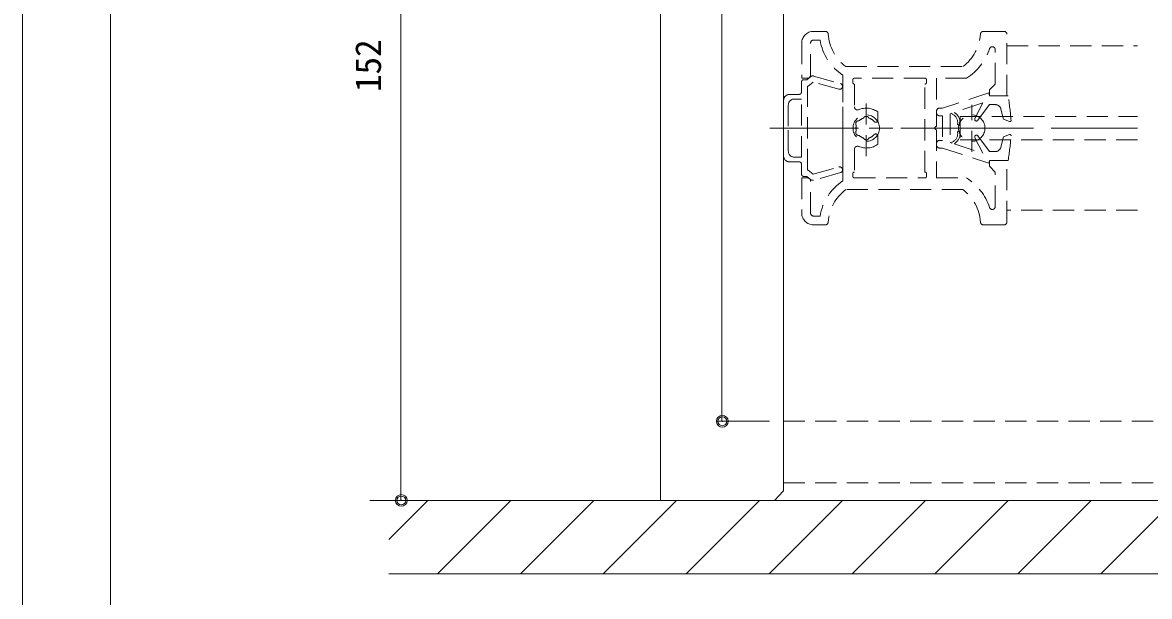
# Model space of a CAD drawing. Units: millimetres on the paper, enlarged 5 times, with parts at other scales. Extents: x -992 to 1008, y -685 to 700.
# Drawn here: x -992.5 to -672.2, y -409.6 to -246.5 of the extents above; entities that cross this region are included whole.
import ezdxf
from ezdxf.enums import TextEntityAlignment as Align

# ---------------------------------------------------------------- set-up
doc = ezdxf.new("R2010")
doc.units = ezdxf.units.MM
doc.header["$LTSCALE"] = 5
doc.header["$PDMODE"] = 32
doc.header["$PDSIZE"] = 2.5
doc.linetypes.add('CHAIN1', pattern=[8, 5, -1, 1, -1])
doc.linetypes.add('DASHED1', pattern=[1.8, 1.2, -0.6])
for name, color, linetype, lineweight in [('1-0_H-SYM', 7, 'Continuous', 20), ('1-1_0', 7, 'Continuous', 20), ('2-0_18', 7, 'Continuous', 18)]:
    doc.layers.add(name, color=color, linetype=linetype, lineweight=lineweight)
doc.styles.add('ＭＳ ゴシック', font='')
doc.styles.get('ＭＳ ゴシック').set_extended_font_data('MS Gothic')

msp = doc.modelspace()

# ---------------------------------------------------------------- linework, layer by layer
at = {"layer": '1-0_H-SYM'}
msp.add_line((-967.5, -501.25), (-967.5, -51.25), dxfattribs=at)
at = {"layer": '1-1_0'}
msp.add_line((-967.5, -501.25), (-967.5, -51.25), dxfattribs=at)
msp.add_lwpolyline([(-992.5, -685), (1007.5, -685), (1007.5, 700), (-992.5, 700)], close=True, dxfattribs=at)
at = {"layer": '2-0_18', "color": 4, "lineweight": 9}
for p, q in [((-884.928, -129.988), (-884.928, -382.307)), ((-780.195, -359.807), (-793.668, -359.807)), ((-884.928, -382.307), (-893.75, -382.307))]:
    msp.add_line(p, q, dxfattribs=at)
at = {"layer": '2-0_18', "lineweight": 20}
for p, q in [((-811.149, -382.307), (-811.149, -128.973)), ((-780.195, -359.807), (-793.668, -359.807)), ((-778.738, -382.307), (-776.149, -379.538)), ((-888.405, -393.43), (-877.281, -382.307)), ((-888.393, -382.307), (-565.371, -382.307)), ((-874.545, -403.14), (-853.711, -382.307)), ((-850.974, -403.14), (-830.141, -382.307)), ((-827.404, -403.14), (-806.571, -382.307)), ((-827.404, -403.14), (-806.571, -382.307)), ((-811.149, -382.307), (-778.738, -382.307)), ((-803.834, -403.14), (-783.001, -382.307)), ((-803.834, -403.14), (-783.001, -382.307)), ((-780.264, -403.14), (-759.43, -382.307)), ((-756.693, -403.14), (-735.86, -382.307)), ((-733.123, -403.14), (-712.29, -382.307)), ((-709.553, -403.14), (-688.72, -382.307)), ((-685.983, -403.14), (-665.149, -382.307)), ((-888.393, -403.14), (-565.371, -403.14))]:
    msp.add_line(p, q, dxfattribs=at)
at = {"layer": '2-0_18'}
msp.add_line((-776.149, -379.538), (-776.149, -130.575), dxfattribs=at)
at = {"layer": '2-0_18', "linetype": 'DASHED1'}
for p, q in [((-764.306, -248.973), (-767.665, -248.973)), ((-713.498, -248.973), (-719.358, -248.973)), ((-712.665, -267.307), (-712.665, -249.807)), ((-770.998, -252.307), (-770.998, -262.307)), ((-768.498, -261.473), (-768.498, -252.307)), ((-767.665, -251.474), (-765.789, -251.474)), ((-715.998, -263.973), (-715.998, -254.178)), ((-712.665, -253.14), (-675.586, -253.14)), ((-758.499, -258.973), (-725.165, -258.973)), ((-770.998, -262.307), (-769.332, -262.307)), ((-769.564, -262.723), (-768.536, -261.87)), ((-767.629, -261.677), (-760.007, -263.803)), ((-759.332, -261.446), (-759.332, -275.973)), ((-735.998, -262.307), (-755.999, -262.307)), ((-732.665, -262.307), (-732.665, -275.973)), ((-724.126, -262.307), (-732.665, -262.307)), ((-771.064, -265.057), (-771.064, -263.395)), ((-771.064, -266.223), (-771.064, -265.057)), ((-770.401, -262.723), (-769.564, -262.723)), ((-769.397, -288.39), (-769.397, -264.557)), ((-769.164, -264.557), (-769.397, -264.557)), ((-767.74, -263.376), (-769.164, -264.557)), ((-760.455, -265.409), (-767.74, -263.376)), ((-759.332, -263.14), (-759.332, -289.858)), ((-759.332, -263.14), (-759.332, -289.807)), ((-756.499, -262.807), (-756.499, -263.473)), ((-755.999, -263.973), (-755.999, -270.473)), ((-735.998, -288.973), (-735.998, -263.973)), ((-735.499, -262.807), (-735.499, -263.473)), ((-771.731, -266.89), (-774.491, -266.89)), ((-773.149, -268.223), (-771.064, -268.223)), ((-771.064, -284.723), (-771.064, -268.223)), ((-752.665, -284.449), (-752.665, -268.752)), ((-774.816, -283.057), (-774.816, -269.89)), ((-774.816, -269.89), (-774.816, -283.057)), ((-749.332, -274.187), (-749.332, -271.891)), ((-730.999, -270.807), (-731.832, -270.807)), ((-722.665, -283.244), (-722.665, -269.911)), ((-717.665, -269.807), (-720.928, -274.268)), ((-715.979, -269.807), (-717.665, -269.807)), ((-731.832, -272.973), (-730.999, -272.973)), ((-730.999, -272.973), (-730.999, -279.958)), ((-725.998, -273.14), (-725.998, -279.807)), ((-725.998, -273.14), (-675.586, -273.14)), ((-763.3, -276.473), (-755.218, -276.473)), ((-760.837, -276.473), (-706.674, -276.473)), ((-759.332, -276.973), (-759.332, -291.501)), ((-720.928, -278.678), (-717.665, -283.14)), ((-713.665, -278.973), (-711.949, -278.328)), ((-749.332, -278.76), (-749.332, -281.056)), ((-730.999, -279.973), (-731.832, -279.973)), ((-728.832, -280.572), (-728.332, -280.737)), ((-728.332, -280.737), (-728.332, -280.606)), ((-727.716, -280.94), (-719.499, -283.644)), ((-675.586, -279.807), (-725.998, -279.807)), ((-719.499, -283.644), (-721.777, -279.202)), ((-714.359, -281.862), (-713.665, -278.973)), ((-773.149, -284.723), (-771.064, -284.723)), ((-755.999, -282.473), (-755.999, -288.973)), ((-731.832, -282.14), (-730.999, -282.14)), ((-730.999, -282.14), (-717.832, -286.473)), ((-717.665, -283.14), (-715.979, -283.14)), ((-771.731, -286.057), (-774.482, -286.057)), ((-771.064, -286.723), (-771.064, -289.223)), ((-717.832, -286.473), (-717.665, -285.64)), ((-717.665, -285.64), (-717.665, -287.307)), ((-712.332, -285.64), (-717.665, -285.64)), ((-717.665, -287.307), (-715.998, -288.973)), ((-712.665, -303.14), (-712.665, -285.64)), ((-771.064, -289.49), (-771.064, -289.223)), ((-770.998, -290.64), (-770.998, -300.64)), ((-769.332, -290.64), (-770.998, -290.64)), ((-769.564, -290.223), (-770.402, -290.223)), ((-768.536, -291.076), (-769.564, -290.223)), ((-768.498, -300.64), (-768.498, -291.473)), ((-760.007, -289.144), (-767.629, -291.27)), ((-756.499, -289.473), (-756.499, -290.14)), ((-755.999, -290.64), (-735.998, -290.64)), ((-735.499, -289.473), (-735.499, -290.14)), ((-715.998, -298.769), (-715.998, -288.973)), ((-725.165, -293.974), (-758.499, -293.974)), ((-675.586, -299.807), (-712.665, -299.807)), ((-765.789, -301.473), (-767.665, -301.473)), ((-767.665, -303.973), (-764.306, -303.973)), ((-719.358, -303.973), (-713.498, -303.973))]:
    msp.add_line(p, q, dxfattribs=at)
at = {"layer": '2-0_18', "linetype": 'DASHED1', "lineweight": 20}
for p, q in [((-776.149, -268.557), (-776.149, -284.39)), ((-719.365, -303.973), (-713.491, -303.973)), ((-776.149, -359.807), (6.149, -359.807)), ((-776.149, -377.307), (6.149, -377.307))]:
    msp.add_line(p, q, dxfattribs=at)
at = {"layer": '2-0_18', "linetype": 'CHAIN1'}
msp.add_line((-780.107, -276.473), (-675.586, -276.473), dxfattribs=at)
at = {"layer": '2-0_18', "color": 4}
for p, q in [((-795.242, -359.807), (-793.575, -359.807)), ((-886.502, -382.307), (-884.835, -382.307))]:
    msp.add_line(p, q, dxfattribs=at)
at = {"layer": '2-0_18', "color": 6, "lineweight": 20}
msp.add_line((-794.37, -382.307), (-794.37, -382.271), dxfattribs=at)
at = {"layer": '2-0_18', "color": 4, "lineweight": 9}
msp.add_lwpolyline([(-780.195, -133.14), (-793.668, -133.14), (-793.668, -359.807)], dxfattribs=at)
at = {"layer": '2-0_18', "linetype": 'DASHED1'}
for points in [[(-715.998, -263.973), (-717.665, -265.64), (-717.665, -267.307), (-712.332, -267.307)], [(-717.665, -267.307), (-717.832, -266.473), (-730.999, -270.807)], [(-728.332, -272.341), (-728.332, -272.21), (-728.832, -272.375), (-728.832, -280.572)], [(-721.777, -273.745), (-719.499, -269.303), (-727.716, -272.007)], [(-711.949, -274.619), (-713.665, -273.973), (-714.359, -271.084)], [(-732.665, -276.973), (-732.665, -290.64), (-724.126, -290.64)], [(-769.397, -288.39), (-769.164, -288.39), (-767.74, -289.571), (-760.455, -287.538)]]:
    msp.add_lwpolyline(points, dxfattribs=at)
for centre in [(-752.665, -276.473), (-722.665, -276.473)]:
    msp.add_circle(centre, 3.75, dxfattribs=at)
at = {"layer": '2-0_18', "color": 4}
for centre in [(-793.575, -359.807), (-884.835, -382.307)]:
    msp.add_circle(centre, 1.667, dxfattribs=at)
at = {"layer": '2-0_18', "linetype": 'DASHED1'}
for centre, radius, start, end in [((-767.665, -252.307), 3.333, 90, 180), ((-764.306, -249.807), 0.833, 3.58333, 90), ((-750.998, -248.973), 12.5, 183.58333, 233.13012), ((-732.665, -248.973), 12.5, 306.8699, 356.41669), ((-719.358, -249.807), 0.833, 90, 176.41669), ((-713.498, -249.807), 0.833, 0, 90), ((-767.665, -252.307), 0.833, 90, 180), ((-750.998, -248.973), 15, 189.59408, 236.25103), ((-732.665, -248.973), 15.833, 302.6369, 341.80513), ((-716.832, -254.178), 0.833, 0, 161.80513), ((-769.332, -261.473), 0.833, 270, 0), ((-767.898, -262.64), 1, 74.41076, 129.67927), ((-755.999, -262.807), 0.5, 90, 180), ((-735.998, -262.807), 0.5, 0, 90), ((-770.401, -263.389), 0.667, 85.961, 180.53254), ((-760.231, -264.606), 0.833, 254.41076, 74.41076), ((-755.999, -263.473), 0.5, 180, 270), ((-735.998, -263.473), 0.5, 270, 0), ((-774.482, -268.557), 1.667, 90, 180), ((-773.149, -269.89), 1.667, 90, 180), ((-773.149, -269.89), 1.667, 90, 180), ((-771.731, -266.223), 0.667, 270, 0), ((-794.588, -280.66), 83.333, 4.39029, 9.22104), ((-755.165, -270.473), 0.833, 180, 292.61987), ((-752.665, -276.473), 5.667, 53.96813, 112.61988), ((-731.832, -271.64), 0.833, 90, 180), ((-731.832, -272.14), 0.833, 180, 270), ((-729.332, -274.923), 3.333, 352.65045, 61.00496), ((-715.979, -271.473), 1.667, 13.49575, 90), ((-754.83, -275.223), 0.833, 82.02433, 217.9757), ((-752.665, -276.473), 2.917, 105.35889, 134.64113), ((-752.665, -273.973), 0.833, 22.02433, 157.9757), ((-752.665, -276.473), 2.917, 40.18412, 74.64113), ((-749.958, -274.187), 0.626, 220.18412, 0), ((-728.165, -272.341), 0.167, 180, 245.68427), ((-729.332, -274.923), 2.667, 352.65045, 65.68427), ((-726.357, -275.307), 0.333, 172.65046, 352.65045), ((-721.332, -273.973), 0.5, 152.84903, 323.82077), ((-711.832, -274.307), 0.333, 249.39032, 4.39029), ((-754.83, -277.723), 0.833, 142.02433, 277.97569), ((-752.665, -276.473), 2.917, 165.35889, 194.64113), ((-752.665, -276.473), 2.917, 225.35889, 254.64113), ((-752.665, -276.473), 2.917, 285.35889, 319.8159), ((-749.958, -278.76), 0.626, 0, 139.81591), ((-732.665, -276.473), 0.5, 90, 270), ((-729.332, -278.024), 2.667, 294.31575, 7.34957), ((-729.332, -278.024), 3.333, 298.99506, 7.34957), ((-726.357, -277.64), 0.333, 7.34957, 187.34957), ((-721.332, -278.973), 0.5, 36.17925, 207.15099), ((-794.588, -272.286), 83.333, 350.77898, 355.60973), ((-711.832, -278.64), 0.333, 355.60973, 110.6097), ((-755.165, -282.473), 0.833, 67.38015, 180), ((-752.665, -276.473), 5.667, 247.38015, 306.03189), ((-752.665, -278.973), 0.833, 202.02433, 337.97569), ((-731.832, -280.807), 0.833, 90, 180), ((-731.832, -281.307), 0.833, 180, 270), ((-728.165, -280.606), 0.167, 114.31576, 180), ((-715.979, -281.474), 1.667, 270, 346.50427), ((-774.482, -284.39), 1.667, 180, 270), ((-773.149, -283.057), 1.667, 180, 270), ((-773.149, -283.057), 1.667, 180, 270), ((-771.731, -286.723), 0.667, 0, 90), ((-760.231, -288.341), 0.833, 285.58926, 105.58927), ((-770.402, -289.554), 0.667, 174.52222, 276.25308), ((-769.332, -291.473), 0.833, 0, 90), ((-767.898, -290.307), 1, 230.32076, 285.58926), ((-750.998, -303.973), 15, 123.749, 170.40595), ((-755.999, -289.473), 0.5, 90, 180), ((-755.999, -290.14), 0.5, 180, 270), ((-735.998, -289.473), 0.5, 0, 90), ((-735.998, -290.14), 0.5, 270, 0), ((-732.665, -303.973), 15.833, 18.19489, 57.36312), ((-750.998, -303.973), 12.5, 126.86991, 176.41669), ((-732.665, -303.973), 12.5, 3.58333, 53.13012), ((-767.665, -300.64), 3.333, 180, 270), ((-767.665, -300.64), 0.833, 180, 270), ((-716.832, -298.769), 0.833, 198.19489, 0), ((-764.306, -303.14), 0.833, 270, 356.41669), ((-719.358, -303.14), 0.833, 183.58333, 270), ((-713.498, -303.14), 0.833, 270, 0)]:
    msp.add_arc(centre, radius, start, end, dxfattribs=at)
at = {"layer": '2-0_18', "color": 5}
for p in [(-793.575, -359.807), (-884.835, -382.307)]:
    msp.add_point(p, dxfattribs=at)
at = {"layer": '2-0_18', "color": 4}
for p in [(-793.575, -359.807), (-884.835, -382.307)]:
    msp.add_point(p, dxfattribs=at)

# ---------------------------------------------------------------- texts
at = {"layer": '2-0_18', "style": 'ＭＳ ゴシック'}
msp.add_text('152', height=7.331, rotation=90, dxfattribs=at).set_placement((-888.418, -266.218), align=Align.BOTTOM_LEFT)

doc.saveas('drawing.dxf')
